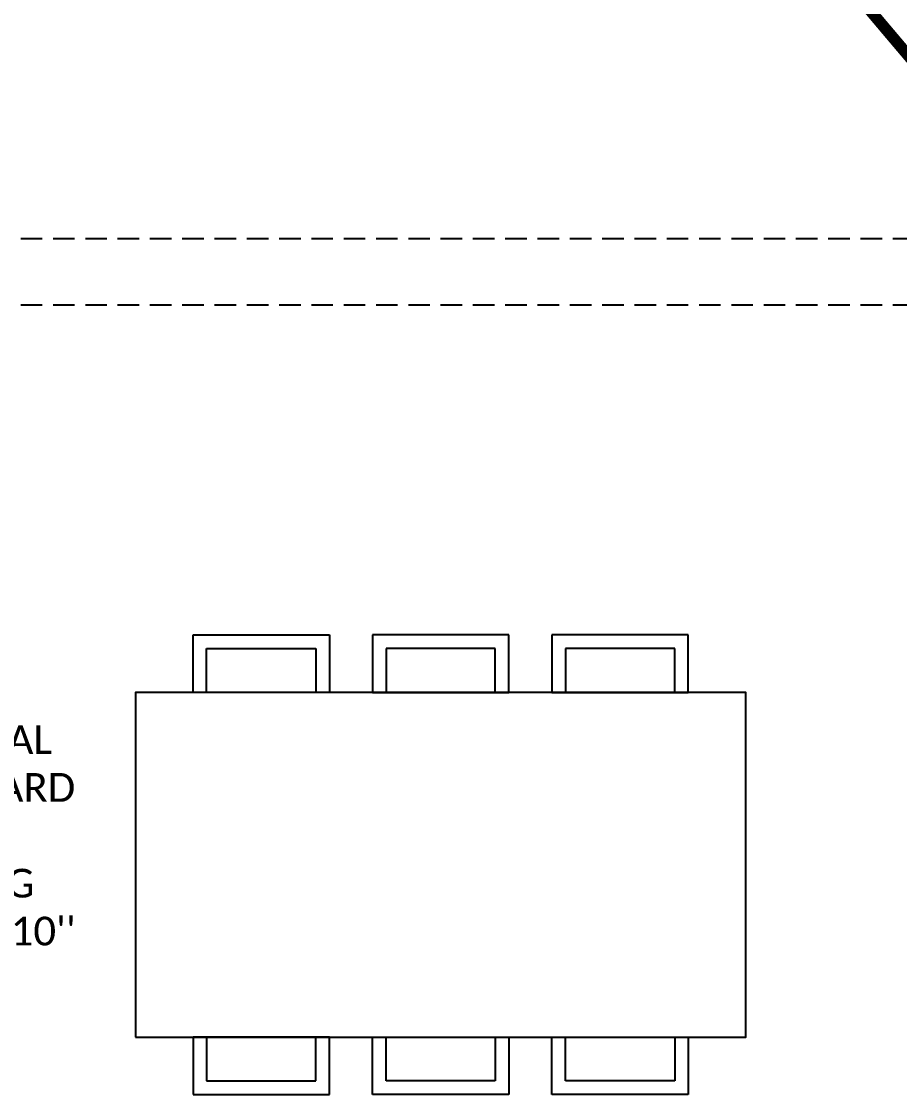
# Model space of a CAD drawing. Header units: millimetres. Extents: x -620 to 17580, y -3355 to 14690.
# Drawn here: x 8367 to 11426, y 5895 to 9631 of the extents above; entities that cross this region are included whole.
import ezdxf

# ---------------------------------------------------------------- set-up
doc = ezdxf.new("R2010")
doc.units = ezdxf.units.MM
doc.header["$LTSCALE"] = 150
doc.linetypes.add('DASHED', pattern=[0.75, 0.5, -0.25])
doc.layers.add('ad-Furniture', color=8, linetype='Continuous')
doc.layers.add('ad-Text main', color=7, linetype='Continuous')
doc.layers.add('ad-Secondary Roof', color=6, linetype='Continuous', true_color=0xff00ff)
doc.styles.get("Standard").update_dxf_attribs({"font": 'calibril.ttf'})

# ---------------------------------------------------------------- blocks, each defined once
blk = doc.blocks.new('zw$3849')
at = {"layer": 'ad-Text main', "insert": (8158.2, 6797.1), "char_height": 100, "width": 968.486, "attachment_point": 5, "bg_fill": 2}
blk.add_mtext("INTERNAL ^JCOURTYARD^J &^J DINING\\P29' x 12'-10''", dxfattribs=at)
blk = doc.blocks.new('1625E_Roof Plan')
at = {"layer": 'ad-Secondary Roof', "linetype": 'DASHED', "ltscale": 2, "const_width": 40}
blk.add_lwpolyline([(12570, 8195), (10022.5, 11207.5), (12570, 14220), (13950, 14220), (13950, 8195)], close=True, dxfattribs=at)
blk = doc.blocks.new('$0$Chair')
for p, q in [((200, 237.5), (0, 237.5)), ((0, 237.5), (0, -237.5)), ((200, -237.5), (200, 237.5)), ((152.5, 190), (0, 190)), ((152.5, -190), (152.5, 190)), ((0, -190), (152.5, -190)), ((0, -237.5), (200, -237.5))]:
    blk.add_line(p, q)
blk = doc.blocks.new('$0$D.Table')
at = {"layer": 'ad-Furniture'}
blk.add_lwpolyline([(-1062.5, 600), (1062.5, 600), (1062.5, -600), (-1062.5, -600)], close=True, dxfattribs=at)
at = {"layer": 'ad-Furniture', "xscale": -1}
for p, rotation in [((-625, 600), 270), ((0, -600), 89.99999999999993), ((625, -600), 89.99999999999993)]:
    blk.add_blockref('$0$Chair', p, dxfattribs=dict(at, rotation=rotation))
at = {"layer": 'ad-Furniture'}
for p, rotation in [((0, 600), 90), ((625, 600), 90), ((-625, -600), 270)]:
    blk.add_blockref('$0$Chair', p, dxfattribs=dict(at, rotation=rotation))
blk = doc.blocks.new('zw$2927')
at = {"layer": 'ad-Furniture', "linetype": 'DASHED'}
for points in [[(-4880, -4745), (-230, -4745)], [(-4880, -4975), (-230, -4975)]]:
    blk.add_lwpolyline(points, dxfattribs=at)
at = {"layer": 'ad-Furniture', "xscale": -1, "rotation": 179.9999999999999}
blk.add_blockref('$0$D.Table', (-2292.5, -6925), dxfattribs=at)

msp = doc.modelspace()

# ---------------------------------------------------------------- block references
msp.add_blockref('1625E_Roof Plan', (0, 0))

# ---------------------------------------------------------------- next in the draw order: block references
at = {"layer": 'ad-Furniture', "rotation": 360}
msp.add_blockref('zw$2927', (12120, 13620), dxfattribs=at)

# ---------------------------------------------------------------- next in the draw order: block references
at = {"layer": 'ad-Text main'}
msp.add_blockref('zw$3849', (0, 0), dxfattribs=at)

doc.saveas('drawing.dxf')
